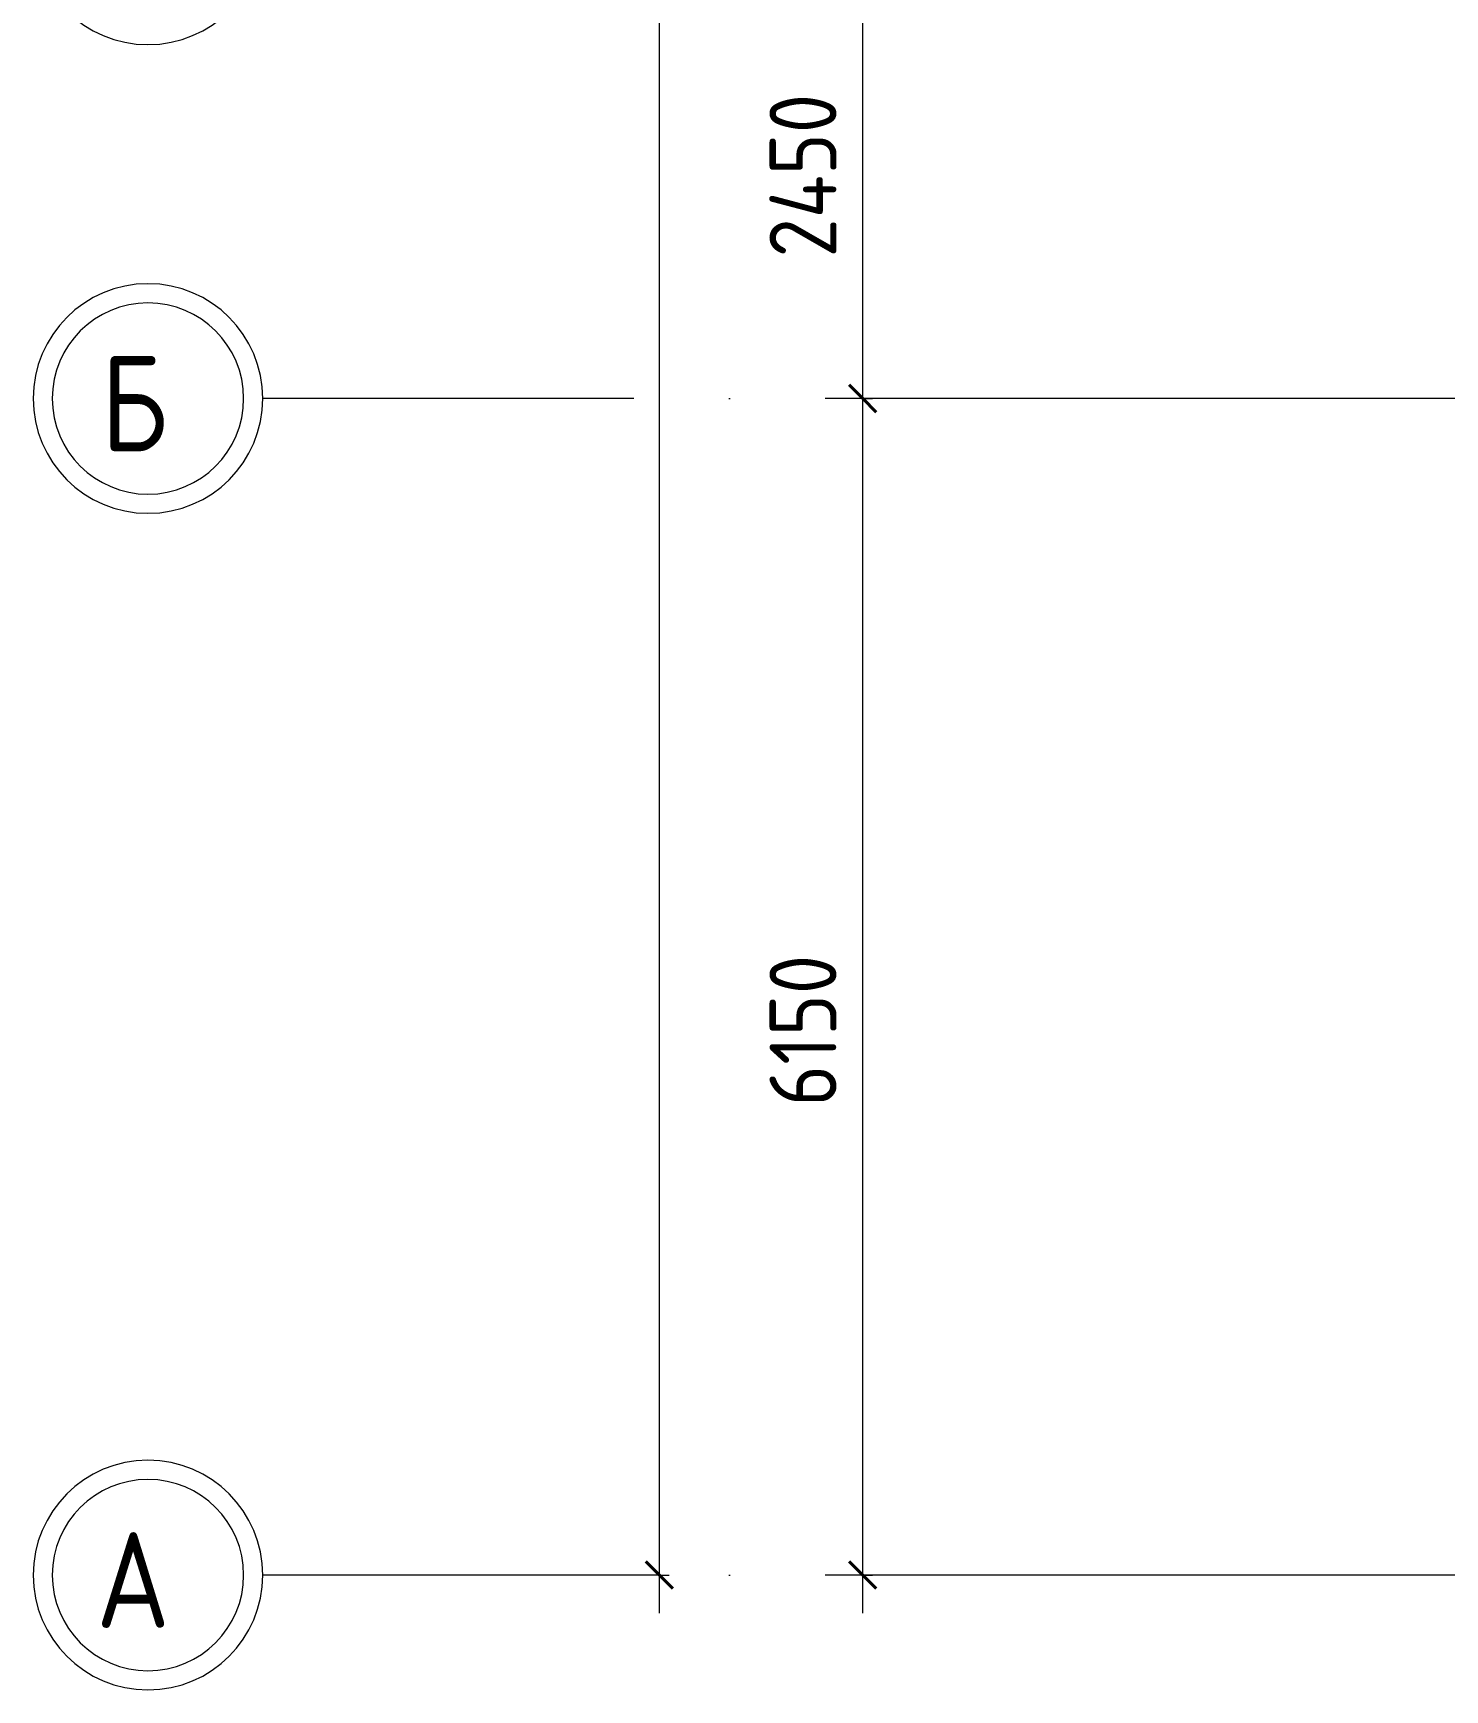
# Model space of a CAD drawing. Header units: millimetres. Extents: x -495897 to 1376592, y -28539 to 470976.
# Drawn here: x 235117 to 242494, y 342035 to 350695 of the extents above; entities that cross this region are included whole.
import ezdxf

# ---------------------------------------------------------------- set-up
doc = ezdxf.new("R2010")
doc.units = ezdxf.units.MM
doc.linetypes.add('ADSK_Линия сетки', pattern=[25, 20, -2.5, 0, -2.5])
doc.layers.add('Оси', color=252, linetype='Continuous', lineweight=9)
doc.layers.add('Размеры', color=7, linetype='Continuous', lineweight=9)
doc.styles.add('GOST Common', font='', dxfattribs={"width": 0.9, "height": 500})
doc.styles.add('GOST Common_1', font='', dxfattribs={"height": 250})
doc.styles.get('GOST Common').set_extended_font_data('GOST type B')
doc.styles.get('GOST Common_1').set_extended_font_data('GOST type B')

# ---------------------------------------------------------------- blocks, each defined once
blk = doc.blocks.new('3 этаж')
at = {"layer": 'Оси', "color": 251, "linetype": 'ADSK_Линия сетки', "ltscale": 200, "true_color": 0x636466}
for p, q in [((314013.1, -11613.4), (237073.5, -11613.4)), ((314013.1, -17763.4), (237073.5, -17763.4))]:
    blk.add_line(p, q, dxfattribs=at)
at = {"layer": 'Оси', "color": 251, "lineweight": 20, "true_color": 0x636466}
for centre, radius, start, end in [((236473.5, -9163.4), 600, 90, 270), ((236473.5, -9163.4), 600, 270, 90), ((236473.5, -11613.4), 600, 90, 270), ((236473.5, -11613.4), 600, 270, 90), ((236473.5, -11613.4), 500, 90, 270), ((236473.5, -11613.4), 500, 270, 90), ((236473.5, -17763.4), 600, 90, 270), ((236473.5, -17763.4), 600, 270, 90), ((236473.5, -17763.4), 500, 90, 270), ((236473.5, -17763.4), 500, 270, 90)]:
    blk.add_arc(centre, radius, start, end, dxfattribs=at)
at = {"layer": 'Размеры', "color": 251, "lineweight": 20, "true_color": 0x636466}
for p, q in [((239146.1, -17962.8), (239146.1, 29386.6)), ((240208.6, -11613.4), (240208.6, -9163.4)), ((240208.6, -11613.4), (240058.6, -11613.4)), ((240208.6, -11613.4), (240058.6, -11613.4)), ((240208.6, -17962.8), (240208.6, -11613.4)), ((240208.6, -11613.4), (240258.6, -11613.4)), ((240208.6, -11613.4), (240258.6, -11613.4)), ((239146.1, -17763.4), (238996.1, -17763.4)), ((239146.1, -17763.4), (239196.2, -17763.4)), ((240208.6, -17763.4), (240058.6, -17763.4)), ((240208.6, -17763.4), (240258.6, -17763.4))]:
    blk.add_line(p, q, dxfattribs=at)
at = {"layer": 'Размеры', "color": 251, "lineweight": 40, "true_color": 0x636466}
for p, q in [((240208.6, -11613.4), (240137.9, -11542.7)), ((240208.6, -11613.4), (240137.9, -11542.7)), ((240208.6, -11613.4), (240279.3, -11684.1)), ((240208.6, -11613.4), (240279.3, -11684.1)), ((239146.1, -17763.4), (239075.4, -17692.7)), ((240208.6, -17763.4), (240137.9, -17692.7)), ((239146.1, -17763.4), (239216.8, -17834.1)), ((240208.6, -17763.4), (240279.3, -17834.1))]:
    blk.add_line(p, q, dxfattribs=at)
at = {"layer": 'Оси', "color": 251, "true_color": 0x636466, "style": 'GOST Common', "width": 0.9}
for s, p in [('Б', (236226.4, -11888.9)), ('А', (236202.5, -18038.9))]:
    blk.add_text(s, height=500, dxfattribs=at).set_placement(p)
at = {"layer": 'Размеры', "color": 251, "true_color": 0x636466, "style": 'GOST Common_1', "width": 0.9}
for s, p in [('2450', (240071.2, -10876.4)), ('6150', (240071.2, -15313.9))]:
    blk.add_text(s, height=350, rotation=90, dxfattribs=at).set_placement(p)

msp = doc.modelspace()

# ---------------------------------------------------------------- block references
msp.add_blockref('3 этаж', (-756.474, 360398.765))

doc.saveas('drawing.dxf')
